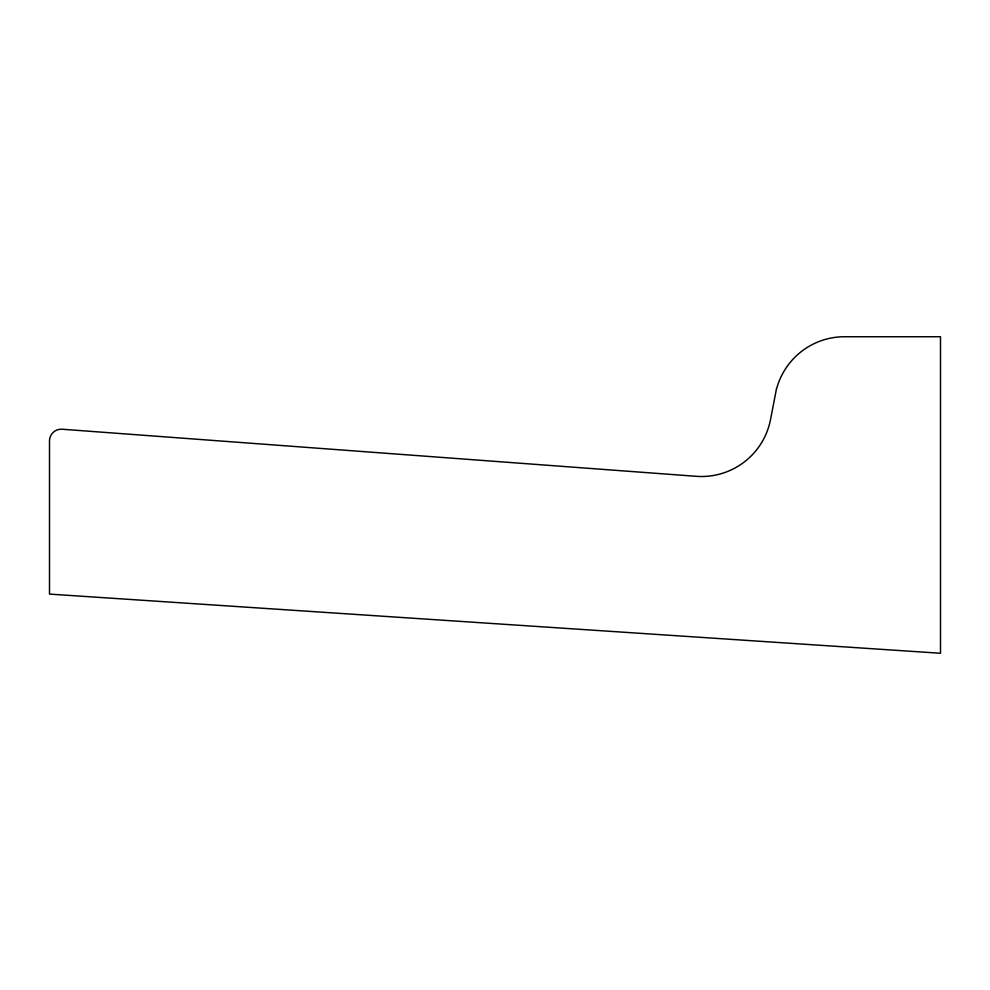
<?xml version="1.0" encoding="UTF-8"?>
<svg xmlns="http://www.w3.org/2000/svg" width="990" height="990" viewBox="0 0 990 990"><rect width="100%" height="100%" fill="white"/><g stroke="black" fill="none" stroke-linecap="round" stroke-linejoin="round"><path stroke-width="1.49" d="M776.482 388.785L770.529 419.537A70.34 70.34 0 0 1 696.267 476.314L62.098 429.227A11.719 11.719 0 0 0 49.5 440.909L49.5 594.099L940.5 653.264L940.5 336.736L844.532 336.736A70.34 70.34 0 0 0 777.806 384.825L776.482 388.785"/></g></svg>
